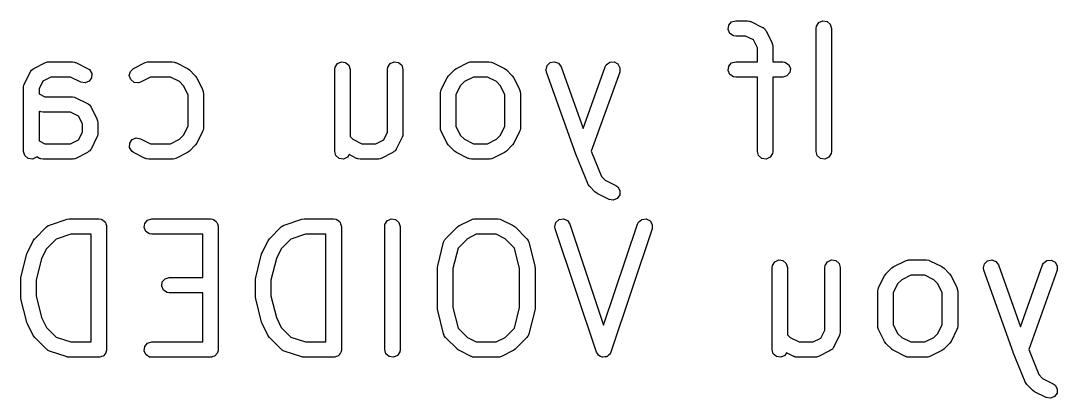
# Model space of a CAD drawing. Extents: x 102.7 to 177.3, y -116 to -57.8.
# Drawn here: x 160.46 to 177.28, y -89.9 to -83.76 of the extents above; entities that cross this region are included whole.
import ezdxf

# ---------------------------------------------------------------- set-up
doc = ezdxf.new("R2010")
doc.units = 0
doc.layers.add('BLACK', color=7, linetype='CONTINUOUS')

msp = doc.modelspace()

# ---------------------------------------------------------------- linework, layer by layer
at = {"layer": 'BLACK', "linetype": 'CONTINUOUS'}
for p, q in [((171.94, -83.9024), (171.95, -83.8327)), ((171.969, -83.9664), (171.94, -83.9024)), ((171.95, -83.8327), (171.997, -83.7796)), ((171.997, -83.7796), (172.064, -83.7598)), ((172.064, -83.7598), (172.255, -83.7598)), ((172.255, -83.7598), (172.29, -83.7649)), ((172.29, -83.7649), (172.299, -83.771)), ((172.299, -83.771), (172.31, -83.773)), ((172.31, -83.773), (172.501, -83.8682)), ((172.501, -83.8682), (172.506, -83.8719)), ((172.506, -83.8719), (172.509, -83.8726)), ((172.509, -83.8726), (172.512, -83.8759)), ((172.512, -83.8759), (172.53, -83.8887)), ((172.53, -83.8887), (172.542, -83.9078)), ((172.542, -83.9078), (172.557, -83.9241)), ((173.368, -83.8848), (173.373, -83.8493)), ((173.368, -85.8848), (173.368, -83.8848)), ((173.373, -83.8493), (173.411, -83.7901)), ((173.411, -83.7901), (173.475, -83.761)), ((173.475, -83.761), (173.545, -83.7711)), ((173.545, -83.7711), (173.598, -83.8172)), ((173.598, -83.8172), (173.618, -83.8848)), ((173.618, -83.8848), (173.618, -85.8848)), ((172.029, -84.0046), (171.969, -83.9664)), ((172.064, -84.0098), (172.029, -84.0046)), ((172.225, -84.0098), (172.064, -84.0098)), ((172.352, -84.0732), (172.225, -84.0098)), ((172.415, -84.2), (172.352, -84.0732)), ((172.557, -83.9241), (172.652, -84.1146)), ((172.415, -84.4264), (172.415, -84.2)), ((172.652, -84.1146), (172.663, -84.1486)), ((172.663, -84.1486), (172.662, -84.1597)), ((172.662, -84.1597), (172.665, -84.1705)), ((172.665, -84.1705), (172.665, -84.4264)), ((160.524, -84.7812), (160.619, -84.5908)), ((160.619, -84.5908), (160.623, -84.5855)), ((160.623, -84.5828), (160.627, -84.5797)), ((160.623, -84.5855), (160.623, -84.5828)), ((160.627, -84.5797), (160.639, -84.5613)), ((160.639, -84.5613), (160.659, -84.55)), ((160.659, -84.55), (160.675, -84.5349)), ((160.675, -84.5349), (160.865, -84.4396)), ((160.865, -84.4396), (160.899, -84.4284)), ((160.899, -84.4284), (160.91, -84.4296)), ((160.91, -84.4296), (160.921, -84.4264)), ((160.921, -84.4264), (161.302, -84.4264)), ((161.302, -84.4264), (161.338, -84.4316)), ((161.338, -84.4316), (161.347, -84.4376)), ((161.347, -84.4376), (161.358, -84.4396)), ((161.358, -84.4396), (161.549, -84.5349)), ((161.549, -84.5349), (161.578, -84.5553)), ((161.578, -84.5553), (161.614, -84.6159)), ((162.225, -84.651), (162.242, -84.5828)), ((162.242, -84.5828), (162.294, -84.5349)), ((162.294, -84.5349), (162.484, -84.4396)), ((162.484, -84.4396), (162.518, -84.4284)), ((162.518, -84.4284), (162.53, -84.4296)), ((162.53, -84.4296), (162.54, -84.4264)), ((162.54, -84.4264), (162.921, -84.4264)), ((162.921, -84.4264), (162.957, -84.4316)), ((162.957, -84.4316), (162.966, -84.4376)), ((162.966, -84.4376), (162.977, -84.4396)), ((162.977, -84.4396), (163.168, -84.5349)), ((163.168, -84.5349), (163.197, -84.5553)), ((163.197, -84.5553), (163.198, -84.5572)), ((163.198, -84.5572), (163.2, -84.5583)), ((163.2, -84.5583), (163.295, -84.6535)), ((165.558, -84.5514), (165.563, -84.5159)), ((165.558, -85.8848), (165.558, -84.5514)), ((165.563, -84.5159), (165.601, -84.4568)), ((165.601, -84.4568), (165.665, -84.4277)), ((165.665, -84.4277), (165.735, -84.4378)), ((165.735, -84.4378), (165.788, -84.4839)), ((165.788, -84.4839), (165.808, -84.5514)), ((165.808, -84.5514), (165.808, -85.6425)), ((166.415, -84.5514), (166.42, -84.5159)), ((166.415, -85.5695), (166.415, -84.5514)), ((166.42, -84.5159), (166.459, -84.4568)), ((166.459, -84.4568), (166.523, -84.4277)), ((166.523, -84.4277), (166.592, -84.4378)), ((166.592, -84.4378), (166.645, -84.4839)), ((166.645, -84.4839), (166.665, -84.5514)), ((166.665, -84.5514), (166.665, -85.599)), ((167.404, -84.6535), (167.499, -84.5583)), ((167.499, -84.5583), (167.528, -84.5368)), ((167.528, -84.5368), (167.53, -84.5364)), ((167.53, -84.5364), (167.532, -84.5349)), ((167.532, -84.5349), (167.722, -84.4396)), ((167.722, -84.4396), (167.756, -84.4284)), ((167.756, -84.4284), (167.768, -84.4296)), ((167.768, -84.4296), (167.778, -84.4264)), ((167.778, -84.4264), (168.064, -84.4264)), ((168.064, -84.4264), (168.1, -84.4316)), ((168.1, -84.4316), (168.109, -84.4376)), ((168.109, -84.4376), (168.12, -84.4396)), ((168.12, -84.4396), (168.31, -84.5349)), ((168.31, -84.5349), (168.34, -84.5553)), ((168.34, -84.5553), (168.341, -84.5572)), ((168.341, -84.5572), (168.343, -84.5583)), ((168.343, -84.5583), (168.438, -84.6535)), ((168.987, -84.5583), (169.003, -84.4898)), ((168.994, -84.5935), (168.987, -84.5583)), ((169.47, -85.9268), (168.994, -84.5935)), ((169.003, -84.4898), (169.053, -84.4408)), ((169.053, -84.4408), (169.122, -84.4269)), ((169.122, -84.4269), (169.188, -84.4525)), ((169.188, -84.4525), (169.229, -84.5094)), ((169.229, -84.5094), (169.588, -85.5131)), ((169.588, -85.5131), (169.946, -84.5094)), ((170.182, -84.5935), (169.721, -85.8823)), ((169.946, -84.5094), (169.963, -84.4777)), ((169.963, -84.4777), (170.019, -84.4348)), ((170.019, -84.4348), (170.089, -84.429)), ((170.089, -84.429), (170.151, -84.4619)), ((170.151, -84.4619), (170.186, -84.5232)), ((170.186, -84.5232), (170.182, -84.5935)), ((171.94, -84.569), (171.95, -84.4994)), ((171.969, -84.6331), (171.94, -84.569)), ((171.95, -84.4994), (171.997, -84.4462)), ((171.997, -84.4462), (172.064, -84.4264)), ((172.064, -84.4264), (172.415, -84.4264)), ((172.665, -84.4264), (172.826, -84.4264)), ((172.826, -84.4264), (172.861, -84.4316)), ((172.861, -84.4316), (172.921, -84.4697)), ((172.921, -84.4697), (172.95, -84.5338)), ((172.95, -84.5338), (172.94, -84.6035)), ((160.824, -84.7398), (160.76, -84.8666)), ((160.951, -84.6764), (160.824, -84.7398)), ((161.273, -84.6764), (160.951, -84.6764)), ((161.437, -84.7585), (161.273, -84.6764)), ((161.506, -84.7709), (161.437, -84.7585)), ((161.571, -84.744), (161.506, -84.7709)), ((161.611, -84.6863), (161.571, -84.744)), ((161.614, -84.6159), (161.611, -84.6863)), ((162.247, -84.7178), (162.225, -84.651)), ((162.302, -84.762), (162.247, -84.7178)), ((162.372, -84.7697), (162.302, -84.762)), ((162.406, -84.7585), (162.372, -84.7697)), ((162.57, -84.6764), (162.406, -84.7585)), ((162.892, -84.6764), (162.57, -84.6764)), ((163.038, -84.7494), (162.892, -84.6764)), ((163.104, -84.8159), (163.038, -84.7494)), ((163.295, -84.6535), (163.317, -84.6823)), ((163.317, -84.6823), (163.317, -84.6844)), ((163.317, -84.6844), (163.319, -84.686)), ((163.319, -84.686), (163.414, -84.8765)), ((167.286, -84.8765), (167.381, -84.686)), ((167.381, -84.686), (167.401, -84.6565)), ((167.401, -84.6565), (167.403, -84.6554)), ((167.403, -84.6554), (167.404, -84.6535)), ((167.662, -84.7494), (167.595, -84.8159)), ((167.808, -84.6764), (167.662, -84.7494)), ((168.035, -84.6764), (167.808, -84.6764)), ((168.18, -84.7494), (168.035, -84.6764)), ((168.247, -84.816), (168.18, -84.7494)), ((168.438, -84.6535), (168.46, -84.6823)), ((168.46, -84.6823), (168.46, -84.6844)), ((168.46, -84.6844), (168.462, -84.686)), ((168.462, -84.686), (168.557, -84.8765)), ((172.029, -84.6713), (171.969, -84.6331)), ((172.064, -84.6764), (172.029, -84.6713)), ((172.415, -84.6764), (172.064, -84.6764)), ((172.415, -85.8848), (172.415, -84.6764)), ((172.826, -84.6764), (172.665, -84.6764)), ((172.665, -84.6764), (172.665, -85.8848)), ((172.893, -84.6566), (172.826, -84.6764)), ((172.94, -84.6035), (172.893, -84.6566)), ((160.51, -84.8371), (160.516, -84.8016)), ((160.51, -85.8848), (160.51, -84.8371)), ((160.516, -84.8016), (160.522, -84.7922)), ((160.522, -84.7922), (160.524, -84.7812)), ((160.76, -84.8666), (160.76, -84.9504)), ((163.177, -84.9619), (163.104, -84.8159)), ((163.414, -84.8765), (163.425, -84.9105)), ((163.425, -84.9105), (163.424, -84.9216)), ((163.424, -84.9216), (163.427, -84.9324)), ((167.272, -84.9324), (167.278, -84.8969)), ((167.278, -84.8969), (167.284, -84.8875)), ((167.284, -84.8875), (167.286, -84.8765)), ((167.595, -84.8159), (167.522, -84.9619)), ((168.32, -84.9619), (168.247, -84.816)), ((168.557, -84.8765), (168.568, -84.9105)), ((168.568, -84.9105), (168.567, -84.9216)), ((168.567, -84.9216), (168.57, -84.9324)), ((160.76, -84.9504), (160.855, -84.9979)), ((160.855, -84.9979), (161.302, -84.9979)), ((161.302, -84.9979), (161.338, -85.003)), ((161.338, -85.003), (161.347, -85.0091)), ((161.347, -85.0091), (161.358, -85.0111)), ((161.358, -85.0111), (161.549, -85.1063)), ((163.177, -85.4743), (163.177, -84.9619)), ((163.427, -84.9324), (163.427, -85.5038)), ((167.272, -85.5038), (167.272, -84.9324)), ((167.522, -84.9619), (167.522, -85.4743)), ((168.32, -85.4743), (168.32, -84.9619)), ((168.57, -84.9324), (168.57, -85.5038)), ((160.77, -85.2347), (160.76, -85.2299)), ((160.76, -85.2299), (160.76, -85.7123)), ((160.781, -85.2366), (160.77, -85.2347)), ((160.79, -85.2427), (160.781, -85.2366)), ((160.826, -85.2479), (160.79, -85.2427)), ((161.273, -85.2479), (160.826, -85.2479)), ((161.399, -85.3113), (161.273, -85.2479)), ((161.549, -85.1063), (161.554, -85.11)), ((161.554, -85.11), (161.557, -85.1107)), ((161.557, -85.1107), (161.56, -85.114)), ((161.56, -85.114), (161.578, -85.1268)), ((161.578, -85.1268), (161.589, -85.1459)), ((161.589, -85.1459), (161.604, -85.1622)), ((161.604, -85.1622), (161.7, -85.3527)), ((161.463, -85.4381), (161.399, -85.3113)), ((161.7, -85.3527), (161.711, -85.3867)), ((161.711, -85.3867), (161.71, -85.3978)), ((161.71, -85.3978), (161.713, -85.4086)), ((161.713, -85.4086), (161.713, -85.599)), ((161.399, -85.6964), (161.463, -85.5695)), ((161.463, -85.5695), (161.463, -85.4381)), ((161.713, -85.599), (161.708, -85.6345)), ((163.104, -85.6202), (163.177, -85.4743)), ((163.414, -85.5597), (163.319, -85.7502)), ((163.416, -85.5487), (163.414, -85.5597)), ((163.422, -85.5393), (163.416, -85.5487)), ((163.427, -85.5038), (163.422, -85.5393)), ((166.352, -85.6964), (166.415, -85.5695)), ((166.665, -85.599), (166.66, -85.6345)), ((167.276, -85.5145), (167.272, -85.5038)), ((167.274, -85.5257), (167.276, -85.5145)), ((167.286, -85.5597), (167.274, -85.5257)), ((167.381, -85.7502), (167.286, -85.5597)), ((167.522, -85.4743), (167.595, -85.6202)), ((168.247, -85.6202), (168.32, -85.4743)), ((168.557, -85.5597), (168.462, -85.7502)), ((168.559, -85.5487), (168.557, -85.5597)), ((168.565, -85.5393), (168.559, -85.5487)), ((168.57, -85.5038), (168.565, -85.5393)), ((160.76, -85.7123), (160.855, -85.7598)), ((160.855, -85.7598), (161.273, -85.7598)), ((161.273, -85.7598), (161.399, -85.6964)), ((161.7, -85.6549), (161.604, -85.8454)), ((161.702, -85.6439), (161.7, -85.6549)), ((161.708, -85.6345), (161.702, -85.6439)), ((162.229, -85.8203), (162.231, -85.7499)), ((162.231, -85.7499), (162.271, -85.6922)), ((162.271, -85.6922), (162.336, -85.6652)), ((162.336, -85.6652), (162.406, -85.6777)), ((162.406, -85.6777), (162.57, -85.7598)), ((162.57, -85.7598), (162.892, -85.7598)), ((162.892, -85.7598), (163.038, -85.6868)), ((163.038, -85.6868), (163.104, -85.6202)), ((163.319, -85.7502), (163.298, -85.7796)), ((165.808, -85.6425), (165.852, -85.6868)), ((165.852, -85.6868), (165.998, -85.7598)), ((165.998, -85.7598), (166.225, -85.7598)), ((166.225, -85.7598), (166.352, -85.6964)), ((166.652, -85.6549), (166.557, -85.8454)), ((166.654, -85.6439), (166.652, -85.6549)), ((166.66, -85.6345), (166.654, -85.6439)), ((167.382, -85.7518), (167.381, -85.7502)), ((167.383, -85.7539), (167.382, -85.7518)), ((167.404, -85.7827), (167.383, -85.7539)), ((167.595, -85.6202), (167.662, -85.6868)), ((167.662, -85.6868), (167.808, -85.7598)), ((167.808, -85.7598), (168.035, -85.7598)), ((168.035, -85.7598), (168.18, -85.6868)), ((168.18, -85.6868), (168.247, -85.6202)), ((168.462, -85.7502), (168.441, -85.7796)), ((160.53, -85.9523), (160.51, -85.8848)), ((161.549, -85.9013), (161.358, -85.9966)), ((161.565, -85.8862), (161.549, -85.9013)), ((161.584, -85.8749), (161.565, -85.8862)), ((161.597, -85.8565), (161.584, -85.8749)), ((161.6, -85.8534), (161.597, -85.8565)), ((161.601, -85.8507), (161.6, -85.8534)), ((161.604, -85.8454), (161.601, -85.8507)), ((162.264, -85.8808), (162.229, -85.8203)), ((162.294, -85.9013), (162.264, -85.8808)), ((162.484, -85.9966), (162.294, -85.9013)), ((163.168, -85.9013), (162.977, -85.9966)), ((163.169, -85.8998), (163.168, -85.9013)), ((163.171, -85.8994), (163.169, -85.8998)), ((163.2, -85.8779), (163.171, -85.8994)), ((163.295, -85.7827), (163.2, -85.8779)), ((163.296, -85.7808), (163.295, -85.7827)), ((163.298, -85.7796), (163.296, -85.7808)), ((165.578, -85.9523), (165.558, -85.8848)), ((165.793, -85.9364), (165.765, -85.9794)), ((165.913, -85.9966), (165.793, -85.9364)), ((166.501, -85.9013), (166.31, -85.9966)), ((166.517, -85.8862), (166.501, -85.9013)), ((166.536, -85.8749), (166.517, -85.8862)), ((166.549, -85.8565), (166.536, -85.8749)), ((166.552, -85.8534), (166.549, -85.8565)), ((166.553, -85.8507), (166.552, -85.8534)), ((166.557, -85.8454), (166.553, -85.8507)), ((167.499, -85.8779), (167.404, -85.7827)), ((167.501, -85.879), (167.499, -85.8779)), ((167.503, -85.8808), (167.501, -85.879)), ((167.532, -85.9013), (167.503, -85.8808)), ((167.722, -85.9966), (167.532, -85.9013)), ((168.31, -85.9013), (168.12, -85.9966)), ((168.312, -85.8998), (168.31, -85.9013)), ((168.314, -85.8994), (168.312, -85.8998)), ((168.343, -85.8779), (168.314, -85.8994)), ((168.438, -85.7827), (168.343, -85.8779)), ((168.439, -85.7808), (168.438, -85.7827)), ((168.441, -85.7796), (168.439, -85.7808)), ((169.471, -85.928), (169.47, -85.9268)), ((169.472, -85.9312), (169.471, -85.928)), ((169.662, -86.4074), (169.472, -85.9312)), ((169.721, -85.8823), (169.885, -86.2907)), ((172.435, -85.9523), (172.415, -85.8848)), ((172.66, -85.9203), (172.622, -85.9794)), ((172.665, -85.8848), (172.66, -85.9203)), ((173.387, -85.9523), (173.368, -85.8848)), ((173.612, -85.9203), (173.574, -85.9794)), ((173.618, -85.8848), (173.612, -85.9203)), ((160.583, -85.9984), (160.53, -85.9523)), ((160.653, -86.0085), (160.583, -85.9984)), ((160.717, -85.9794), (160.653, -86.0085)), ((160.722, -85.9724), (160.717, -85.9794)), ((160.77, -85.9966), (160.722, -85.9724)), ((160.781, -85.9985), (160.77, -85.9966)), ((160.79, -86.0046), (160.781, -85.9985)), ((160.826, -86.0098), (160.79, -86.0046)), ((161.302, -86.0098), (160.826, -86.0098)), ((161.313, -86.0066), (161.302, -86.0098)), ((161.324, -86.0078), (161.313, -86.0066)), ((161.358, -85.9966), (161.324, -86.0078)), ((162.495, -85.9985), (162.484, -85.9966)), ((162.505, -86.0046), (162.495, -85.9985)), ((162.54, -86.0098), (162.505, -86.0046)), ((162.921, -86.0098), (162.54, -86.0098)), ((162.932, -86.0066), (162.921, -86.0098)), ((162.943, -86.0078), (162.932, -86.0066)), ((162.977, -85.9966), (162.943, -86.0078)), ((165.631, -85.9984), (165.578, -85.9523)), ((165.701, -86.0085), (165.631, -85.9984)), ((165.765, -85.9794), (165.701, -86.0085)), ((165.924, -85.9985), (165.913, -85.9966)), ((165.933, -86.0046), (165.924, -85.9985)), ((165.969, -86.0098), (165.933, -86.0046)), ((166.255, -86.0098), (165.969, -86.0098)), ((166.265, -86.0066), (166.255, -86.0098)), ((166.276, -86.0078), (166.265, -86.0066)), ((166.31, -85.9966), (166.276, -86.0078)), ((167.733, -85.9985), (167.722, -85.9966)), ((167.743, -86.0046), (167.733, -85.9985)), ((167.778, -86.0098), (167.743, -86.0046)), ((168.064, -86.0098), (167.778, -86.0098)), ((168.075, -86.0066), (168.064, -86.0098)), ((168.086, -86.0078), (168.075, -86.0066)), ((168.12, -85.9966), (168.086, -86.0078)), ((172.488, -85.9984), (172.435, -85.9523)), ((172.558, -86.0085), (172.488, -85.9984)), ((172.622, -85.9794), (172.558, -86.0085)), ((173.441, -85.9984), (173.387, -85.9523)), ((173.51, -86.0085), (173.441, -85.9984)), ((173.574, -85.9794), (173.51, -86.0085)), ((169.667, -86.4133), (169.662, -86.4074)), ((169.668, -86.4206), (169.667, -86.4133)), ((169.69, -86.4493), (169.668, -86.4206)), ((169.885, -86.2907), (169.948, -86.3535)), ((169.948, -86.3535), (170.12, -86.4396)), ((170.12, -86.4396), (170.149, -86.4601)), ((169.785, -86.5446), (169.69, -86.4493)), ((169.787, -86.5456), (169.785, -86.5446)), ((169.788, -86.5475), (169.787, -86.5456)), ((169.818, -86.568), (169.788, -86.5475)), ((170.008, -86.6632), (169.818, -86.568)), ((170.183, -86.591), (170.142, -86.6488)), ((170.149, -86.4601), (170.185, -86.5207)), ((170.185, -86.5207), (170.183, -86.591)), ((170.077, -86.6757), (170.008, -86.6632)), ((170.142, -86.6488), (170.077, -86.6757)), ((160.69, -87.3021), (160.88, -87.1116)), ((160.88, -87.1116), (160.909, -87.0901)), ((160.909, -87.0901), (160.92, -87.0878)), ((160.92, -87.0878), (160.929, -87.0814)), ((160.929, -87.0814), (161.215, -86.9862)), ((161.215, -86.9862), (161.25, -86.9798)), ((161.25, -86.9798), (161.252, -86.9804)), ((161.252, -86.9804), (161.255, -86.9798)), ((161.255, -86.9798), (161.731, -86.9798)), ((161.731, -86.9798), (161.766, -86.9849)), ((161.766, -86.9849), (161.774, -86.9898)), ((161.774, -86.9898), (161.783, -86.9911)), ((161.783, -86.9911), (161.803, -87.0086)), ((161.803, -87.0086), (161.825, -87.0231)), ((161.825, -87.0231), (161.829, -87.0313)), ((161.829, -87.0313), (161.836, -87.0372)), ((161.836, -87.0372), (161.843, -87.0628)), ((161.843, -87.0628), (161.854, -87.0871)), ((161.854, -87.0871), (161.853, -87.0961)), ((161.853, -87.0961), (161.856, -87.1048)), ((161.856, -87.1048), (161.856, -89.1048)), ((162.464, -87.1224), (162.474, -87.0527)), ((162.474, -87.0527), (162.52, -86.9996)), ((162.52, -86.9996), (162.588, -86.9798)), ((162.588, -86.9798), (163.54, -86.9798)), ((163.54, -86.9798), (163.576, -86.9849)), ((163.576, -86.9849), (163.583, -86.9898)), ((163.583, -86.9898), (163.592, -86.9911)), ((163.592, -86.9911), (163.612, -87.0086)), ((163.612, -87.0086), (163.635, -87.0231)), ((163.635, -87.0231), (163.639, -87.0313)), ((163.639, -87.0313), (163.645, -87.0372)), ((163.645, -87.0372), (163.653, -87.0628)), ((163.653, -87.0628), (163.664, -87.0871)), ((163.664, -87.0871), (163.663, -87.0961)), ((163.663, -87.0961), (163.665, -87.1048)), ((163.665, -87.1048), (163.665, -89.1048)), ((164.499, -87.3021), (164.69, -87.1116)), ((164.69, -87.1116), (164.719, -87.0901)), ((164.719, -87.0901), (164.73, -87.0878)), ((164.73, -87.0878), (164.739, -87.0814)), ((164.739, -87.0814), (165.025, -86.9862)), ((165.025, -86.9862), (165.06, -86.9798)), ((165.06, -86.9798), (165.062, -86.9804)), ((165.062, -86.9804), (165.064, -86.9798)), ((165.064, -86.9798), (165.54, -86.9798)), ((165.54, -86.9798), (165.576, -86.9849)), ((165.576, -86.9849), (165.583, -86.9898)), ((165.583, -86.9898), (165.592, -86.9911)), ((165.592, -86.9911), (165.612, -87.0086)), ((165.612, -87.0086), (165.635, -87.0231)), ((165.635, -87.0231), (165.639, -87.0313)), ((165.639, -87.0313), (165.645, -87.0372)), ((165.645, -87.0372), (165.653, -87.0628)), ((165.653, -87.0628), (165.664, -87.0871)), ((165.664, -87.0871), (165.663, -87.0961)), ((165.663, -87.0961), (165.665, -87.1048)), ((165.665, -87.1048), (165.665, -89.1048)), ((166.368, -87.1048), (166.373, -87.0693)), ((166.368, -89.1048), (166.368, -87.1048)), ((166.373, -87.0693), (166.411, -87.0101)), ((166.411, -87.0101), (166.475, -86.981)), ((166.475, -86.981), (166.545, -86.9911)), ((166.545, -86.9911), (166.598, -87.0372)), ((166.598, -87.0372), (166.618, -87.1048)), ((166.618, -87.1048), (166.618, -89.1048)), ((167.357, -87.3021), (167.547, -87.1116)), ((167.547, -87.1116), (167.576, -87.0901)), ((167.576, -87.0901), (167.578, -87.0897)), ((167.578, -87.0897), (167.58, -87.0882)), ((167.58, -87.0882), (167.77, -86.993)), ((167.77, -86.993), (167.804, -86.9817)), ((167.804, -86.9817), (167.815, -86.9829)), ((167.815, -86.9829), (167.826, -86.9798)), ((167.826, -86.9798), (168.207, -86.9798)), ((168.207, -86.9798), (168.242, -86.9849)), ((168.242, -86.9849), (168.252, -86.991)), ((168.252, -86.991), (168.263, -86.993)), ((168.263, -86.993), (168.453, -87.0882)), ((168.453, -87.0882), (168.483, -87.1087)), ((168.483, -87.1087), (168.484, -87.1106)), ((168.484, -87.1106), (168.486, -87.1116)), ((168.486, -87.1116), (168.676, -87.3021)), ((169.13, -87.109), (169.147, -87.0408)), ((169.136, -87.1443), (169.13, -87.109)), ((169.147, -87.0408), (169.199, -86.9929)), ((169.199, -86.9929), (169.268, -86.9805)), ((169.268, -86.9805), (169.333, -87.0074)), ((169.333, -87.0074), (169.373, -87.0652)), ((169.373, -87.0652), (169.921, -88.7095)), ((169.921, -88.7095), (170.469, -87.0652)), ((170.469, -87.0652), (170.485, -87.0332)), ((170.485, -87.0332), (170.54, -86.9892)), ((170.54, -86.9892), (170.61, -86.9818)), ((170.61, -86.9818), (170.673, -87.0134)), ((170.673, -87.0134), (170.709, -87.074)), ((170.709, -87.074), (170.706, -87.1443)), ((161.275, -87.2298), (161.036, -87.3093)), ((161.606, -87.2298), (161.275, -87.2298)), ((161.606, -88.9798), (161.606, -87.2298)), ((162.493, -87.1864), (162.464, -87.1224)), ((162.552, -87.2246), (162.493, -87.1864)), ((162.588, -87.2298), (162.552, -87.2246)), ((163.415, -87.2298), (162.588, -87.2298)), ((163.415, -87.9321), (163.415, -87.2298)), ((165.084, -87.2298), (164.846, -87.3093)), ((165.415, -87.2298), (165.084, -87.2298)), ((165.415, -88.9798), (165.415, -87.2298)), ((167.855, -87.2298), (167.71, -87.3027)), ((168.177, -87.2298), (167.855, -87.2298)), ((168.323, -87.3027), (168.177, -87.2298)), ((169.803, -89.1443), (169.136, -87.1443)), ((170.706, -87.1443), (170.04, -89.1443)), ((160.571, -87.525), (160.667, -87.3346)), ((160.667, -87.3346), (160.687, -87.3051)), ((160.687, -87.3051), (160.689, -87.304)), ((160.689, -87.304), (160.69, -87.3021)), ((161.036, -87.3093), (160.881, -87.4645)), ((164.381, -87.525), (164.476, -87.3346)), ((164.476, -87.3346), (164.497, -87.3051)), ((164.497, -87.3051), (164.498, -87.304)), ((164.498, -87.304), (164.499, -87.3021)), ((164.846, -87.3093), (164.691, -87.4645)), ((167.228, -87.7411), (167.324, -87.3602)), ((167.324, -87.3602), (167.337, -87.327)), ((167.337, -87.327), (167.349, -87.3161)), ((167.349, -87.3161), (167.357, -87.3021)), ((167.71, -87.3027), (167.558, -87.4544)), ((168.475, -87.4544), (168.323, -87.3027)), ((168.676, -87.3021), (168.698, -87.3308)), ((168.698, -87.3308), (168.701, -87.3464)), ((168.701, -87.3464), (168.709, -87.3602)), ((168.709, -87.3602), (168.804, -87.7411)), ((160.467, -87.9316), (160.562, -87.5506)), ((160.562, -87.5506), (160.57, -87.5295)), ((160.57, -87.5295), (160.571, -87.525)), ((160.881, -87.4645), (160.801, -87.6246)), ((164.276, -87.9316), (164.371, -87.5506)), ((164.371, -87.5506), (164.38, -87.5295)), ((164.38, -87.5295), (164.381, -87.525)), ((164.691, -87.4645), (164.611, -87.6246)), ((167.558, -87.4544), (167.475, -87.7868)), ((168.558, -87.7868), (168.475, -87.4544)), ((160.801, -87.6246), (160.713, -87.9773)), ((164.611, -87.6246), (164.522, -87.9773)), ((167.225, -87.7714), (167.229, -87.7447)), ((167.225, -88.4381), (167.225, -87.7714)), ((167.229, -87.7447), (167.228, -87.7411)), ((167.475, -87.7868), (167.475, -88.4227)), ((168.558, -88.4227), (168.558, -87.7868)), ((168.804, -87.7411), (168.807, -87.768)), ((168.807, -87.768), (168.808, -87.7714)), ((168.808, -87.7714), (168.808, -88.4381)), ((172.653, -87.7714), (172.658, -87.7359)), ((172.653, -89.1048), (172.653, -87.7714)), ((172.658, -87.7359), (172.697, -87.6768)), ((172.697, -87.6768), (172.761, -87.6477)), ((172.761, -87.6477), (172.83, -87.6578)), ((172.83, -87.6578), (172.884, -87.7039)), ((172.884, -87.7039), (172.903, -87.7714)), ((172.903, -87.7714), (172.903, -88.8625)), ((173.51, -87.7714), (173.516, -87.7359)), ((173.51, -88.7895), (173.51, -87.7714)), ((173.516, -87.7359), (173.554, -87.6768)), ((173.554, -87.6768), (173.618, -87.6477)), ((173.618, -87.6477), (173.688, -87.6578)), ((173.688, -87.6578), (173.741, -87.7039)), ((173.741, -87.7039), (173.76, -87.7714)), ((173.76, -87.7714), (173.76, -88.819)), ((174.499, -87.8735), (174.595, -87.7783)), ((174.595, -87.7783), (174.623, -87.7568)), ((174.623, -87.7568), (174.626, -87.7564)), ((174.626, -87.7564), (174.627, -87.7549)), ((174.627, -87.7549), (174.818, -87.6596)), ((174.818, -87.6596), (174.852, -87.6484)), ((174.852, -87.6484), (174.863, -87.6496)), ((174.863, -87.6496), (174.874, -87.6464)), ((174.874, -87.6464), (175.159, -87.6464)), ((175.159, -87.6464), (175.195, -87.6516)), ((175.195, -87.6516), (175.204, -87.6576)), ((175.204, -87.6576), (175.215, -87.6596)), ((175.215, -87.6596), (175.406, -87.7549)), ((175.406, -87.7549), (175.435, -87.7753)), ((175.435, -87.7753), (175.436, -87.7772)), ((175.436, -87.7772), (175.438, -87.7783)), ((175.438, -87.7783), (175.533, -87.8735)), ((176.082, -87.7783), (176.098, -87.7098)), ((176.089, -87.8135), (176.082, -87.7783)), ((176.098, -87.7098), (176.149, -87.6608)), ((176.149, -87.6608), (176.218, -87.6469)), ((176.218, -87.6469), (176.283, -87.6725)), ((176.283, -87.6725), (176.325, -87.7294)), ((176.325, -87.7294), (176.683, -88.7331)), ((176.683, -88.7331), (177.042, -87.7294)), ((177.042, -87.7294), (177.058, -87.6977)), ((177.058, -87.6977), (177.114, -87.6548)), ((177.114, -87.6548), (177.184, -87.649)), ((177.184, -87.649), (177.247, -87.6819)), ((177.247, -87.6819), (177.281, -87.7432)), ((177.281, -87.7432), (177.277, -87.8135)), ((160.463, -87.9619), (160.467, -87.9352)), ((160.467, -87.9352), (160.467, -87.9316)), ((162.76, -88.0051), (162.806, -87.952)), ((162.806, -87.952), (162.874, -87.9321)), ((162.874, -87.9321), (163.415, -87.9321)), ((164.272, -87.9619), (164.276, -87.9352)), ((164.276, -87.9352), (164.276, -87.9316)), ((174.381, -88.0965), (174.476, -87.906)), ((174.476, -87.906), (174.497, -87.8765)), ((174.497, -87.8765), (174.498, -87.8754)), ((174.498, -87.8754), (174.499, -87.8735)), ((174.903, -87.8964), (174.757, -87.9694)), ((175.13, -87.8964), (174.903, -87.8964)), ((175.276, -87.9694), (175.13, -87.8964)), ((175.533, -87.8735), (175.555, -87.9023)), ((175.555, -87.9023), (175.555, -87.9044)), ((175.555, -87.9044), (175.557, -87.906)), ((175.557, -87.906), (175.652, -88.0965)), ((176.565, -89.1468), (176.089, -87.8135)), ((177.277, -87.8135), (176.817, -89.1023)), ((160.463, -88.2476), (160.463, -87.9619)), ((160.713, -87.9773), (160.713, -88.2322)), ((162.75, -88.0748), (162.76, -88.0051)), ((162.779, -88.1388), (162.75, -88.0748)), ((164.272, -88.2476), (164.272, -87.9619)), ((164.522, -87.9773), (164.522, -88.2322)), ((174.368, -88.1524), (174.373, -88.1169)), ((174.373, -88.1169), (174.379, -88.1075)), ((174.379, -88.1075), (174.381, -88.0965)), ((174.691, -88.0359), (174.618, -88.1819)), ((174.757, -87.9694), (174.691, -88.0359)), ((175.342, -88.0359), (175.276, -87.9694)), ((175.415, -88.1819), (175.342, -88.0359)), ((175.652, -88.0965), (175.663, -88.1305)), ((160.464, -88.2511), (160.463, -88.2476)), ((160.467, -88.2779), (160.464, -88.2511)), ((160.562, -88.6589), (160.467, -88.2779)), ((160.713, -88.2322), (160.801, -88.5849)), ((162.838, -88.177), (162.779, -88.1388)), ((162.874, -88.1821), (162.838, -88.177)), ((163.415, -88.1821), (162.874, -88.1821)), ((163.415, -88.9798), (163.415, -88.1821)), ((164.273, -88.2511), (164.272, -88.2476)), ((164.276, -88.2779), (164.273, -88.2511)), ((164.371, -88.6589), (164.276, -88.2779)), ((164.522, -88.2322), (164.611, -88.5849)), ((174.368, -88.7238), (174.368, -88.1524)), ((174.618, -88.1819), (174.618, -88.6943)), ((175.415, -88.6943), (175.415, -88.1819)), ((175.663, -88.1305), (175.662, -88.1416)), ((175.662, -88.1416), (175.665, -88.1524)), ((175.665, -88.1524), (175.665, -88.7238)), ((167.226, -88.4415), (167.225, -88.4381)), ((167.228, -88.4684), (167.226, -88.4415)), ((167.475, -88.4227), (167.558, -88.7551)), ((168.475, -88.7551), (168.558, -88.4227)), ((168.808, -88.4381), (168.804, -88.4648)), ((160.801, -88.5849), (160.881, -88.745)), ((164.611, -88.5849), (164.691, -88.745)), ((167.324, -88.8494), (167.228, -88.4684)), ((168.804, -88.4684), (168.709, -88.8494)), ((168.804, -88.4648), (168.804, -88.4684)), ((160.564, -88.6628), (160.562, -88.6589)), ((160.571, -88.6845), (160.564, -88.6628)), ((160.667, -88.8749), (160.571, -88.6845)), ((160.881, -88.745), (161.036, -88.9003)), ((164.374, -88.6628), (164.371, -88.6589)), ((164.381, -88.6845), (164.374, -88.6628)), ((164.476, -88.8749), (164.381, -88.6845)), ((164.691, -88.745), (164.846, -88.9003)), ((167.558, -88.7551), (167.71, -88.9068)), ((168.323, -88.9068), (168.475, -88.7551)), ((173.447, -88.9164), (173.51, -88.7895)), ((174.371, -88.7345), (174.368, -88.7238)), ((174.37, -88.7457), (174.371, -88.7345)), ((174.381, -88.7797), (174.37, -88.7457)), ((174.476, -88.9702), (174.381, -88.7797)), ((174.618, -88.6943), (174.691, -88.8402)), ((175.342, -88.8402), (175.415, -88.6943)), ((175.652, -88.7797), (175.557, -88.9702)), ((175.654, -88.7687), (175.652, -88.7797)), ((175.66, -88.7593), (175.654, -88.7687)), ((175.665, -88.7238), (175.66, -88.7593)), ((160.668, -88.8766), (160.667, -88.8749)), ((160.668, -88.8787), (160.668, -88.8766)), ((160.69, -88.9074), (160.668, -88.8787)), ((160.88, -89.0979), (160.69, -88.9074)), ((161.036, -88.9003), (161.275, -88.9798)), ((164.478, -88.8766), (164.476, -88.8749)), ((164.478, -88.8787), (164.478, -88.8766)), ((164.499, -88.9074), (164.478, -88.8787)), ((164.69, -89.0979), (164.499, -88.9074)), ((164.846, -88.9003), (165.084, -88.9798)), ((167.332, -88.8631), (167.324, -88.8494)), ((167.335, -88.8787), (167.332, -88.8631)), ((167.357, -88.9074), (167.335, -88.8787)), ((167.547, -89.0979), (167.357, -88.9074)), ((167.71, -88.9068), (167.855, -88.9798)), ((168.177, -88.9798), (168.323, -88.9068)), ((168.676, -88.9074), (168.486, -89.0979)), ((168.684, -88.8934), (168.676, -88.9074)), ((168.696, -88.8826), (168.684, -88.8934)), ((168.709, -88.8494), (168.696, -88.8826)), ((172.903, -88.8625), (172.948, -88.9068)), ((172.948, -88.9068), (173.094, -88.9798)), ((173.32, -88.9798), (173.447, -88.9164)), ((173.747, -88.8749), (173.652, -89.0654)), ((173.749, -88.8639), (173.747, -88.8749)), ((173.755, -88.8545), (173.749, -88.8639)), ((173.76, -88.819), (173.755, -88.8545)), ((174.691, -88.8402), (174.757, -88.9068)), ((174.757, -88.9068), (174.903, -88.9798)), ((175.13, -88.9798), (175.276, -88.9068)), ((175.276, -88.9068), (175.342, -88.8402)), ((160.89, -89.1033), (160.88, -89.0979)), ((160.897, -89.112), (160.89, -89.1033)), ((160.929, -89.1281), (160.897, -89.112)), ((161.215, -89.2233), (160.929, -89.1281)), ((161.275, -88.9798), (161.606, -88.9798)), ((161.856, -89.1048), (161.851, -89.1403)), ((162.464, -89.1224), (162.474, -89.0527)), ((162.493, -89.1864), (162.464, -89.1224)), ((162.474, -89.0527), (162.52, -88.9996)), ((162.52, -88.9996), (162.588, -88.9798)), ((162.588, -88.9798), (163.415, -88.9798)), ((163.665, -89.1048), (163.66, -89.1403)), ((164.7, -89.1033), (164.69, -89.0979)), ((164.707, -89.112), (164.7, -89.1033)), ((164.739, -89.1281), (164.707, -89.112)), ((165.025, -89.2233), (164.739, -89.1281)), ((165.084, -88.9798), (165.415, -88.9798)), ((165.665, -89.1048), (165.66, -89.1403)), ((166.387, -89.1723), (166.368, -89.1048)), ((166.618, -89.1048), (166.612, -89.1403)), ((167.549, -89.099), (167.547, -89.0979)), ((167.55, -89.1008), (167.549, -89.099)), ((167.58, -89.1213), (167.55, -89.1008)), ((167.77, -89.2166), (167.58, -89.1213)), ((167.855, -88.9798), (168.177, -88.9798)), ((168.453, -89.1213), (168.263, -89.2166)), ((168.455, -89.1198), (168.453, -89.1213)), ((168.457, -89.1194), (168.455, -89.1198)), ((168.486, -89.0979), (168.457, -89.1194)), ((172.673, -89.1723), (172.653, -89.1048)), ((173.094, -88.9798), (173.32, -88.9798)), ((173.596, -89.1213), (173.406, -89.2166)), ((173.612, -89.1062), (173.596, -89.1213)), ((173.632, -89.0949), (173.612, -89.1062)), ((173.644, -89.0765), (173.632, -89.0949)), ((173.648, -89.0734), (173.644, -89.0765)), ((173.652, -89.0654), (173.648, -89.0707)), ((173.648, -89.0707), (173.648, -89.0734)), ((174.478, -88.9718), (174.476, -88.9702)), ((174.478, -88.9739), (174.478, -88.9718)), ((174.499, -89.0027), (174.478, -88.9739)), ((174.595, -89.0979), (174.499, -89.0027)), ((174.597, -89.099), (174.595, -89.0979)), ((174.598, -89.1008), (174.597, -89.099)), ((174.627, -89.1213), (174.598, -89.1008)), ((174.818, -89.2166), (174.627, -89.1213)), ((174.903, -88.9798), (175.13, -88.9798)), ((175.406, -89.1213), (175.215, -89.2166)), ((175.407, -89.1198), (175.406, -89.1213)), ((175.409, -89.1194), (175.407, -89.1198)), ((175.438, -89.0979), (175.409, -89.1194)), ((175.533, -89.0027), (175.438, -89.0979)), ((175.534, -89.0008), (175.533, -89.0027)), ((175.536, -88.9996), (175.534, -89.0008)), ((175.557, -88.9702), (175.536, -88.9996)), ((176.817, -89.1023), (176.98, -89.5107)), ((161.217, -89.2234), (161.215, -89.2233)), ((161.219, -89.2246), (161.217, -89.2234)), ((161.255, -89.2298), (161.219, -89.2246)), ((161.731, -89.2298), (161.255, -89.2298)), ((161.739, -89.2272), (161.731, -89.2298)), ((161.748, -89.2285), (161.739, -89.2272)), ((161.773, -89.2175), (161.748, -89.2285)), ((161.798, -89.2099), (161.773, -89.2175)), ((161.804, -89.2031), (161.798, -89.2099)), ((161.812, -89.1994), (161.804, -89.2031)), ((161.827, -89.177), (161.812, -89.1994)), ((161.844, -89.1568), (161.827, -89.177)), ((161.846, -89.1479), (161.844, -89.1568)), ((161.851, -89.1403), (161.846, -89.1479)), ((162.552, -89.2246), (162.493, -89.1864)), ((162.588, -89.2298), (162.552, -89.2246)), ((163.54, -89.2298), (162.588, -89.2298)), ((163.549, -89.2272), (163.54, -89.2298)), ((163.558, -89.2285), (163.549, -89.2272)), ((163.582, -89.2175), (163.558, -89.2285)), ((163.608, -89.2099), (163.582, -89.2175)), ((163.614, -89.2031), (163.608, -89.2099)), ((163.622, -89.1994), (163.614, -89.2031)), ((163.636, -89.177), (163.622, -89.1994)), ((163.654, -89.1568), (163.636, -89.177)), ((163.655, -89.1479), (163.654, -89.1568)), ((163.66, -89.1403), (163.655, -89.1479)), ((165.027, -89.2234), (165.025, -89.2233)), ((165.029, -89.2246), (165.027, -89.2234)), ((165.064, -89.2298), (165.029, -89.2246)), ((165.54, -89.2298), (165.064, -89.2298)), ((165.549, -89.2272), (165.54, -89.2298)), ((165.558, -89.2285), (165.549, -89.2272)), ((165.582, -89.2175), (165.558, -89.2285)), ((165.608, -89.2099), (165.582, -89.2175)), ((165.614, -89.2031), (165.608, -89.2099)), ((165.622, -89.1994), (165.614, -89.2031)), ((165.636, -89.177), (165.622, -89.1994)), ((165.654, -89.1568), (165.636, -89.177)), ((165.655, -89.1479), (165.654, -89.1568)), ((165.66, -89.1403), (165.655, -89.1479)), ((166.441, -89.2184), (166.387, -89.1723)), ((166.51, -89.2285), (166.441, -89.2184)), ((166.574, -89.1994), (166.51, -89.2285)), ((166.612, -89.1403), (166.574, -89.1994)), ((167.781, -89.2185), (167.77, -89.2166)), ((167.79, -89.2246), (167.781, -89.2185)), ((167.826, -89.2298), (167.79, -89.2246)), ((168.207, -89.2298), (167.826, -89.2298)), ((168.218, -89.2266), (168.207, -89.2298)), ((168.229, -89.2278), (168.218, -89.2266)), ((168.263, -89.2166), (168.229, -89.2278)), ((169.82, -89.1696), (169.803, -89.1443)), ((169.836, -89.1961), (169.82, -89.1696)), ((169.84, -89.1982), (169.836, -89.1961)), ((169.843, -89.2021), (169.84, -89.1982)), ((169.871, -89.2139), (169.843, -89.2021)), ((169.899, -89.2277), (169.871, -89.2139)), ((169.903, -89.2272), (169.899, -89.2277)), ((169.908, -89.229), (169.903, -89.2272)), ((169.938, -89.2236), (169.908, -89.229)), ((169.969, -89.2204), (169.938, -89.2236)), ((169.972, -89.2174), (169.969, -89.2204)), ((169.977, -89.2166), (169.972, -89.2174)), ((170, -89.1956), (169.977, -89.2166)), ((170.024, -89.1763), (170, -89.1956)), ((170.027, -89.1706), (170.024, -89.1763)), ((170.029, -89.1687), (170.027, -89.1706)), ((170.03, -89.1642), (170.029, -89.1687)), ((170.04, -89.1443), (170.03, -89.1642)), ((172.726, -89.2184), (172.673, -89.1723)), ((172.796, -89.2285), (172.726, -89.2184)), ((172.86, -89.1994), (172.796, -89.2285)), ((172.888, -89.1564), (172.86, -89.1994)), ((173.008, -89.2166), (172.888, -89.1564)), ((173.019, -89.2185), (173.008, -89.2166)), ((173.029, -89.2246), (173.019, -89.2185)), ((173.064, -89.2298), (173.029, -89.2246)), ((173.35, -89.2298), (173.064, -89.2298)), ((173.36, -89.2266), (173.35, -89.2298)), ((173.372, -89.2278), (173.36, -89.2266)), ((173.406, -89.2166), (173.372, -89.2278)), ((174.829, -89.2185), (174.818, -89.2166)), ((174.838, -89.2246), (174.829, -89.2185)), ((174.874, -89.2298), (174.838, -89.2246)), ((175.159, -89.2298), (174.874, -89.2298)), ((175.17, -89.2266), (175.159, -89.2298)), ((175.181, -89.2278), (175.17, -89.2266)), ((175.215, -89.2166), (175.181, -89.2278)), ((176.566, -89.148), (176.565, -89.1468)), ((176.567, -89.1512), (176.566, -89.148)), ((176.758, -89.6274), (176.567, -89.1512)), ((176.762, -89.6333), (176.758, -89.6274)), ((176.764, -89.6406), (176.762, -89.6333)), ((176.98, -89.5107), (177.043, -89.5735)), ((177.043, -89.5735), (177.215, -89.6596)), ((176.785, -89.6693), (176.764, -89.6406)), ((176.88, -89.7646), (176.785, -89.6693)), ((176.882, -89.7656), (176.88, -89.7646)), ((176.883, -89.7675), (176.882, -89.7656)), ((176.913, -89.788), (176.883, -89.7675)), ((177.103, -89.8832), (176.913, -89.788)), ((177.215, -89.6596), (177.245, -89.6801)), ((177.245, -89.6801), (177.28, -89.7407)), ((177.28, -89.7407), (177.278, -89.811)), ((177.173, -89.8957), (177.103, -89.8832)), ((177.238, -89.8688), (177.173, -89.8957)), ((177.278, -89.811), (177.238, -89.8688))]:
    msp.add_line(p, q, dxfattribs=at)

doc.saveas('drawing.dxf')
